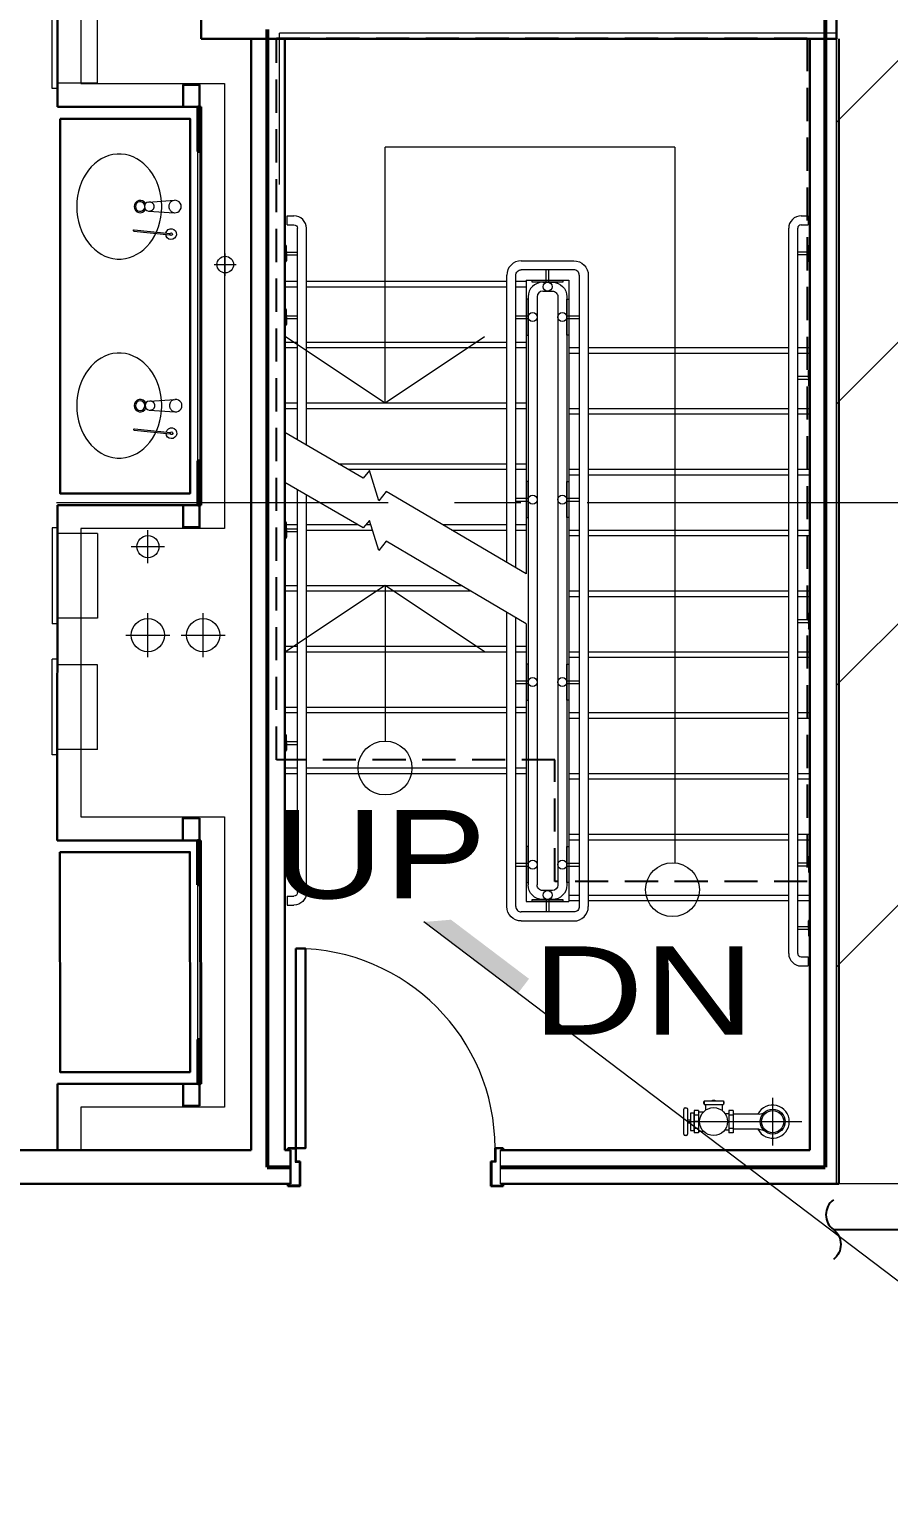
# Model space of a CAD drawing. Header units: inches. Extents: x -26500 to -19632, y -3347 to 2257.
# Drawn here: x -21681.5 to -21526, y 487.7 to 752.7 of the extents above; entities that cross this region are included whole.
import ezdxf
from ezdxf.enums import TextEntityAlignment as Align

# ---------------------------------------------------------------- set-up
doc = ezdxf.new("R2010")
doc.units = ezdxf.units.IN
doc.header["$LTSCALE"] = 48
doc.header["$MEASUREMENT"] = 0
for name, pattern in [('A105$0$CENTER', [2, 1.25, -0.25, 0.25, -0.25]), ('A105$0$DGN Style 4', [377.27725, 188.5208, -94.2604, 0.235651, -94.2604]), ('A105$0$DGN Style 5', [1319.645598, 565.562399, -754.083199]), ('NB - 9th floor_plan$0$HIDDEN2', [0.1875, 0.125, -0.0625])]:
    doc.linetypes.add(name, pattern=pattern)
for name, color, linetype in [('A105$0$A-ANNO-IDEN', 8, 'Continuous'), ('A105$0$A-ANNO-TEXT', 8, 'Continuous'), ('A105$0$A-COUNTER', 8, 'Continuous'), ('A105$0$A-DOOR', 8, 'Continuous'), ('A105$0$A-DOOR-FRAM', 8, 'Continuous'), ('A105$0$A-FLOR-HLAREAS7-11', 8, 'Continuous'), ('A105$0$A-FLOR-HRAL', 8, 'Continuous'), ('A105$0$A-FLOR-OPENING', 8, 'Continuous'), ('A105$0$A-FLOR-PFIX', 8, 'Continuous'), ('A105$0$A-FLOR-SLEEVE', 8, 'Continuous'), ('A105$0$A-FLOR-SPCL', 8, 'Continuous'), ('A105$0$A-FLOR-SPRK', 8, 'Continuous'), ('A105$0$A-FLOR-STRS', 8, 'Continuous'), ('A105$0$A-GRID-GRDP0-15', 8, 'Continuous'), ('A105$0$A-WALL-FULL-INTR', 8, 'Continuous'), ('A105$0$bc105-11 - A-WALL-FIRE', 8, 'Continuous'), ('A105$0$bc105-11 - Level 30', 8, 'Continuous'), ('A105$0$Level 20', 8, 'Continuous'), ('NB - 9th floor_plan$0$STSLABEDGE', 1, 'NB - 9th floor_plan$0$HIDDEN2'), ('P-Pipe-Ftng @ 96', 134, 'Continuous'), ('P-Strm-Pipe', 13, 'RAINL'), ('XREF', 7, 'Continuous')]:
    doc.layers.add(name, color=color, linetype=linetype)
doc.styles.add('A105$0$style-Arial', font='arial.ttf')
doc.styles.add('Simplex', font='simplex.shx')
doc.linetypes.add('RAINL', pattern='A,4,-0.25,["RL",Simplex,S=0.1,R=0,X=-0.1,Y=-0.05],-0.25,0.25', length=4.75)

# ---------------------------------------------------------------- blocks, each defined once
blk = doc.blocks.new('NB - 9th floor_plan')
at = {"layer": 'NB - 9th floor_plan$0$STSLABEDGE', "transparency": 33554687}
blk.add_lwpolyline([(-21586.39, 620.62), (-21636.75, 620.62), (-21636.75, 751.12), (-21540.75, 751.12), (-21540.75, 598.62), (-21586.39, 598.62)], close=True, dxfattribs=at)
blk = doc.blocks.new('*D783', base_point=(0, 0))
at = {"layer": 'A105$0$A-FLOR-SLEEVE', "linetype": 'Continuous', "lineweight": 0}
for p, q in [((-2, 0), (2, 0)), ((0, -2), (0, 2))]:
    blk.add_line(p, q, dxfattribs=at)
blk = doc.blocks.new('*U782')
at = {"layer": 'A105$0$A-FLOR-SLEEVE', "linetype": 'Continuous', "lineweight": 13}
blk.add_circle((0, 0), 1.5, dxfattribs=at)
at = {"layer": 'A105$0$A-FLOR-SLEEVE', "linetype": 'Continuous', "lineweight": 0}
blk.add_blockref('*D783', (0, 0), dxfattribs=at)
blk = doc.blocks.new('*D772', base_point=(0, 0))
at = {"layer": 'A105$0$A-FLOR-SLEEVE', "linetype": 'Continuous', "lineweight": 0}
for p, q in [((0, -4), (0, 4)), ((-4, 0), (4, 0))]:
    blk.add_line(p, q, dxfattribs=at)
blk = doc.blocks.new('*U771')
at = {"layer": 'A105$0$A-FLOR-SLEEVE', "linetype": 'Continuous', "lineweight": 13}
blk.add_circle((0, 0), 3, dxfattribs=at)
at = {"layer": 'A105$0$A-FLOR-SLEEVE', "linetype": 'Continuous', "lineweight": 0}
blk.add_blockref('*D772', (0, 0), dxfattribs=at)
blk = doc.blocks.new('*D797', base_point=(0, 0))
at = {"layer": 'A105$0$A-FLOR-SLEEVE', "linetype": 'Continuous', "lineweight": 0}
for p, q in [((0, -3), (0, 3)), ((-3, 0), (3, 0))]:
    blk.add_line(p, q, dxfattribs=at)
blk = doc.blocks.new('*U796')
at = {"layer": 'A105$0$A-FLOR-SLEEVE', "linetype": 'Continuous', "lineweight": 13}
blk.add_circle((0, 0), 2, dxfattribs=at)
at = {"layer": 'A105$0$A-FLOR-SLEEVE', "linetype": 'Continuous', "lineweight": 0}
blk.add_blockref('*D797', (0, 0), dxfattribs=at)
blk = doc.blocks.new('*U835')
at = {"layer": 'A105$0$A-FLOR-SPCL', "linetype": 'Continuous', "lineweight": 13}
for p, q in [((-5.44, 8.2), (1.81, 8.2)), ((1.81, 9.2), (2.75, 9.2)), ((1.81, -8.11), (1.81, 9.2)), ((2.75, -8.11), (2.75, 9.2)), ((1.81, -8.11), (2.75, -8.11))]:
    blk.add_line(p, q, dxfattribs=at)
blk = doc.blocks.new('*U834')
at = {"layer": 'A105$0$A-FLOR-SPCL', "linetype": 'Continuous', "lineweight": 13}
for q in [(-3.53, 8.71), (3.72, -6.6)]:
    blk.add_line((-3.53, -6.6), q, dxfattribs=at)
blk.add_blockref('*U835', (1.91, 0.51), dxfattribs=at)
blk = doc.blocks.new('*U837')
at = {"layer": 'A105$0$A-FLOR-SPCL', "linetype": 'Continuous', "lineweight": 13}
for p, q in [((-5.44, 8.2), (1.81, 8.2)), ((1.81, 9.2), (2.75, 9.2)), ((1.81, -8.11), (1.81, 9.2)), ((2.75, -8.11), (2.75, 9.2)), ((1.81, -8.11), (2.75, -8.11))]:
    blk.add_line(p, q, dxfattribs=at)
blk = doc.blocks.new('*U836')
at = {"layer": 'A105$0$A-FLOR-SPCL', "linetype": 'Continuous', "lineweight": 13}
for q in [(-3.53, 8.71), (3.72, -6.6)]:
    blk.add_line((-3.53, -6.6), q, dxfattribs=at)
blk.add_blockref('*U837', (1.91, 0.51), dxfattribs=at)
blk = doc.blocks.new('*U842')
at = {"layer": 'A105$0$A-FLOR-PFIX', "linetype": 'Continuous', "lineweight": 13}
for p, q in [((3.94, 0.42), (-2.56, -0.24)), ((3.96, 0.17), (-2.55, -0.49))]:
    blk.add_line(p, q, dxfattribs=at)
for centre, major_axis, start_param, end_param in [((-2.76, -0.38), (-0.187, 0.966), 4.749388, 10.782456), ((3.95, 0.3), (0.023, -0.121), 6.195472, 9.337065)]:
    blk.add_ellipse(centre, major_axis=major_axis, ratio=0.97753, start_param=start_param, end_param=end_param, dxfattribs=at)
at = {"layer": 'A105$0$A-FLOR-PFIX', "linetype": 'Continuous', "lineweight": 13, "extrusion": (0, 0, -1)}
blk.add_ellipse((-2.76, -0.38), major_axis=(0.047, -0.242), ratio=0.97753, dxfattribs=at)
blk = doc.blocks.new('*U843')
at = {"layer": 'A105$0$A-FLOR-PFIX', "linetype": 'Continuous', "lineweight": 13}
for p, q in [((3.94, 0.42), (-2.56, -0.24)), ((3.96, 0.17), (-2.55, -0.49))]:
    blk.add_line(p, q, dxfattribs=at)
for centre, major_axis, start_param, end_param in [((-2.76, -0.38), (-0.187, 0.966), 4.749388, 10.782456), ((3.95, 0.3), (0.023, -0.121), 6.195472, 9.337065)]:
    blk.add_ellipse(centre, major_axis=major_axis, ratio=0.97753, start_param=start_param, end_param=end_param, dxfattribs=at)
at = {"layer": 'A105$0$A-FLOR-PFIX', "linetype": 'Continuous', "lineweight": 13, "extrusion": (0, 0, -1)}
blk.add_ellipse((-2.76, -0.38), major_axis=(0.047, -0.242), ratio=0.97753, dxfattribs=at)
blk = doc.blocks.new('*U844')
at = {"layer": 'A105$0$bc105-11 - Level 30', "linetype": 'Continuous', "lineweight": 40}
for p, q in [((-0.16, 0.86), (-0.16, 8.89)), ((-0.16, 8.89), (0.16, 8.89)), ((0.16, 8.89), (0.16, 0.86)), ((0.16, 0.86), (-0.16, 0.86))]:
    blk.add_line(p, q, dxfattribs=at)
blk = doc.blocks.new('*U845')
at = {"layer": 'A105$0$bc105-11 - Level 30', "linetype": 'Continuous', "lineweight": 40}
for p, q in [((0.16, 4.02), (-0.16, 4.02)), ((-0.16, 4.02), (-0.16, -4.02)), ((0.16, -4.02), (0.16, 4.02)), ((-0.16, -4.02), (0.16, -4.02))]:
    blk.add_line(p, q, dxfattribs=at)
blk = doc.blocks.new('*U849')
at = {"layer": 'A105$0$A-FLOR-SPCL', "linetype": 'Continuous', "lineweight": 13}
for p, q in [((1.81, 8.11), (2.75, 8.11)), ((1.81, 8.11), (1.81, -9.2)), ((2.75, 8.11), (2.75, -9.2)), ((-5.44, -8.2), (1.81, -8.2)), ((1.81, -9.2), (2.75, -9.2))]:
    blk.add_line(p, q, dxfattribs=at)
blk = doc.blocks.new('*U848')
at = {"layer": 'A105$0$A-FLOR-SPCL', "linetype": 'Continuous', "lineweight": 13}
for q in [(3.72, 6.6), (-3.53, -8.71)]:
    blk.add_line((-3.53, 6.6), q, dxfattribs=at)
blk.add_blockref('*U849', (1.91, -0.51), dxfattribs=at)
blk = doc.blocks.new('*U850')
at = {"layer": 'A105$0$bc105-11 - Level 30', "linetype": 'Continuous', "lineweight": 40}
for p, q in [((0.16, 4.02), (-0.16, 4.02)), ((-0.16, 4.02), (-0.16, -4.02)), ((0.16, -4.02), (0.16, 4.02)), ((-0.16, -4.02), (0.16, -4.02))]:
    blk.add_line(p, q, dxfattribs=at)
blk = doc.blocks.new('*U851')
at = {"layer": 'A105$0$bc105-11 - Level 30', "linetype": 'Continuous', "lineweight": 40}
for p, q in [((-0.16, -4.02), (-0.16, 4.02)), ((-0.16, 4.02), (0.16, 4.02)), ((0.16, 4.02), (0.16, -4.02)), ((0.16, -4.02), (-0.16, -4.02))]:
    blk.add_line(p, q, dxfattribs=at)
blk = doc.blocks.new('*U814')
at = {"layer": 'A105$0$A-COUNTER', "linetype": 'Continuous', "lineweight": 30, "extrusion": (-7.22742e-37, -3.27481e-28, -1), "flags": 128}
blk.add_lwpolyline([(-1146, 666), (-1334, 666), (-1334, 124), (-1146, 124), (-1146, 666)], dxfattribs=at)
at = {"layer": 'A105$0$A-COUNTER', "linetype": 'Continuous', "lineweight": 30, "extrusion": (-2.06805e-36, -9.37051e-28, -1), "flags": 128}
blk.add_lwpolyline([(-1145.6, -394.9), (-1333.7, -394.9), (-1334, -713), (-1146, -713), (-1145.6, -394.9)], dxfattribs=at)
at = {"layer": 'A105$0$A-FLOR-PFIX', "linetype": 'Continuous', "lineweight": 13}
for p, q in [((1274, 545.5), (1311.6, 548)), ((1274, 532.5), (1311.6, 530)), ((1275, 257.5), (1312.6, 260)), ((1275, 244.5), (1312.6, 242))]:
    blk.add_line(p, q, dxfattribs=at)
at = {"layer": 'A105$0$A-FLOR-PFIX', "linetype": 'A105$0$DGN Style 5', "lineweight": 0}
for centre in [(1312.2, 539), (1313.2, 251)]:
    blk.add_arc(centre, 8.99, 105.9103, 266.2194, dxfattribs=at)
at = {"layer": 'A105$0$A-FLOR-PFIX', "linetype": 'Continuous', "lineweight": 13}
for centre in [(1312.2, 539), (1313.2, 251)]:
    blk.add_arc(centre, 8.99, 266.2194, 93.7806, dxfattribs=at)
for centre, major_axis, ratio, start_param, end_param in [((1231.5, 539), (0, -76), 0.809169, 1.671829, 7.752253), ((1275, 539), (7.11, 0), 0.92221, 1.713861, 4.569325), ((1231.5, 251), (0, -76), 0.809169, 1.671656, 7.753122), ((1276, 251), (7.11, 0), 0.92221, 1.713861, 4.569325)]:
    blk.add_ellipse(centre, major_axis=major_axis, ratio=ratio, start_param=start_param, end_param=end_param, dxfattribs=at)
at = {"layer": 'A105$0$A-FLOR-PFIX', "linetype": 'Continuous', "lineweight": 0}
for centre, major_axis, start_param, end_param in [((1261.8, 539), (0, 9), 5.208291, 10.500675), ((1261.8, 539), (0, 7), 5.027949, 10.681021), ((1261.8, 251), (0, 9), 5.098152, 10.610762), ((1261.8, 251), (0, 7), 4.747561, 10.996484)]:
    blk.add_ellipse(centre, major_axis=major_axis, ratio=0.97753, start_param=start_param, end_param=end_param, dxfattribs=at)
at = {"layer": 'A105$0$A-FLOR-PFIX', "linetype": 'A105$0$DGN Style 5', "lineweight": 0}
for centre in [(1275, 539), (1276, 251)]:
    blk.add_ellipse(centre, major_axis=(7.11, 0), ratio=0.92221, start_param=4.712389, end_param=7.853982, dxfattribs=at)
at = {"layer": 'A105$0$A-FLOR-PFIX', "linetype": 'A105$0$DGN Style 5', "lineweight": 13}
for centre in [(1231.5, 539), (1231.5, 251)]:
    blk.add_ellipse(centre, major_axis=(0, -76), ratio=0.809169, start_param=1.470832, end_param=1.671656, dxfattribs=at)
at = {"layer": 'A105$0$A-WALL-FULL-INTR', "linetype": 'Continuous', "lineweight": 30}
for p, q in [((1142, 683), (1142, 875)), ((1142, 683), (1350, 683)), ((1350, 683), (1350, 107)), ((1142, 107), (1141.7, -377.9)), ((1142, 107), (1350, 107)), ((1349.7, -377.9), (1141.7, -377.9)), ((1349.7, -377.9), (1350, -730)), ((1350, -730), (1142, -730)), ((1142, -730), (1142, -826)), ((1350, -826), (656, -826)), ((1350, -875), (360, -875))]:
    blk.add_line(p, q, dxfattribs=at)
for points in [[(1347.8, 683), (1347.8, 715), (1323.8, 715), (1323.8, 683)], [(1347.8, 107), (1347.8, 75), (1323.8, 75), (1323.8, 107)], [(1347.5, -345.9), (1347.5, -377.9), (1323.5, -377.9), (1323.5, -345.9)], [(1347.8, -762), (1347.8, -730), (1323.8, -730), (1323.8, -762)]]:
    blk.add_3dface(points, dxfattribs=at)
at = {"layer": 'A105$0$bc105-11 - Level 30', "linetype": 'Continuous', "lineweight": 13}
for points in [[(1345.3, 618.2), (1348, 618.2), (1348, 171.8), (1345.3, 171.8)], [(1345, -442.7), (1347.7, -442.7), (1348, -665.5), (1345.3, -665.5)]]:
    blk.add_3dface(points, dxfattribs=at)
at = {"layer": 'A105$0$A-FLOR-PFIX', "linetype": 'Continuous', "lineweight": 13, "extrusion": (0, 0, -1), "xscale": 8, "yscale": 8, "zscale": 8}
for name, p in [('*U843', (-1284.5, 502.1)), ('*U842', (-1285, 214.1))]:
    blk.add_blockref(name, p, dxfattribs=at)
at = {"layer": 'A105$0$A-FLOR-SPCL', "linetype": 'Continuous', "lineweight": 13, "extrusion": (0, 0, -1), "xscale": 8, "yscale": 8, "zscale": 8}
for name, p in [('*U836', (-1171.7, 770.5)), ('*U848', (-1171.7, 13.2)), ('*U834', (-1171.7, -193.5))]:
    blk.add_blockref(name, p, dxfattribs=at)
at = {"layer": 'A105$0$bc105-11 - Level 30', "linetype": 'Continuous', "lineweight": 40, "extrusion": (0, 0, -1), "xscale": 8, "yscale": 8, "zscale": 8}
for name, p in [('*U845', (-1346.6, 650.9)), ('*U844', (-1346.6, 100.1)), ('*U850', (-1346.2, -410.1)), ('*U851', (-1346.6, -697.9))]:
    blk.add_blockref(name, p, dxfattribs=at)
blk = doc.blocks.new('*U868')
at = {"layer": 'A105$0$A-FLOR-HRAL', "linetype": 'Continuous', "lineweight": 0}
for p, q in [((5.8, 2, 0), (-8.9, 2, 0)), ((6.8, 0, 0), (6.8, 10.5, 0)), ((6.8, 0, 0), (6.8, -10.5, 0)), ((8.8, 12, 0), (8.3, 12, 0)), ((8.8, -12, 0), (8.8, 12, 0)), ((5.8, -2, 0), (-8.9, -2, 0)), ((8.8, -12, 0), (8.3, -12, 0))]:
    blk.add_line(p, q, dxfattribs=at)
blk.add_arc((5.8, 3, 0), 1, 270, 0, dxfattribs=at)
at = {"layer": 'A105$0$A-FLOR-HRAL', "linetype": 'Continuous', "lineweight": 0, "extrusion": (0, 0, -1)}
for centre, radius, start, end in [((-8.3, 10.5, 0), 1.5, 0, 90), ((-5.8, -3, 0), 1, 90, 180), ((-8.3, -10.5, 0), 1.5, 270, 0)]:
    blk.add_arc(centre, radius, start, end, dxfattribs=at)
blk = doc.blocks.new('A105$0$36D478_6')
at = {"layer": 'A105$0$A-DOOR', "linetype": 'Continuous', "lineweight": 0}
blk.add_ellipse((0.85, 5.71), major_axis=(25.47, -25.49), ratio=0.998265, start_param=0.784964, end_param=2.35576, dxfattribs=at)
at = {"layer": 'A105$0$A-DOOR', "linetype": 'Continuous', "lineweight": 30}
blk.add_3dface([(0.85, 41.71), (2.6, 41.71), (2.6, 5.65), (0.85, 5.65)], dxfattribs=at)
at = {"layer": 'A105$0$A-DOOR-FRAM', "linetype": 'Continuous', "lineweight": 30}
for p, q in [((-0.65, 5.65), (0.85, 5.65)), ((-0.65, 5.65), (-0.65, 5.28)), ((0.85, 5.65), (0.85, 3.23)), ((38.35, 5.65), (36.85, 5.65)), ((36.85, 5.65), (36.85, 3.23)), ((38.35, 5.65), (38.35, 5.28)), ((0.85, 3.23), (1.6, 3.23)), ((1.6, 3.23), (1.6, -1.22)), ((36.85, 3.23), (36.1, 3.23)), ((36.1, 3.23), (36.1, -1.22)), ((-0.65, -1.22), (-0.65, -0.85)), ((1.6, -1.22), (-0.65, -1.22)), ((36.1, -1.22), (38.35, -1.22)), ((38.35, -1.22), (38.35, -0.85))]:
    blk.add_line(p, q, dxfattribs=at)
at = {"layer": 'A105$0$A-DOOR-FRAM', "linetype": 'Continuous', "lineweight": 13}
for p, q in [((-0.5, 5.5), (0.7, 5.5)), ((-0.5, 5.5), (-0.5, 5.28)), ((0.7, 5.5), (0.7, 3.08)), ((38.2, 5.5), (37, 5.5)), ((37, 5.5), (37, 3.08)), ((38.2, 5.5), (38.2, 5.28)), ((-0.65, 5.28), (-0.5, 5.28)), ((0.7, 3.08), (1.45, 3.08)), ((1.45, 3.08), (1.45, -1.07)), ((37, 3.08), (36.25, 3.08)), ((36.25, 3.08), (36.25, -1.07)), ((38.35, 5.28), (38.2, 5.28)), ((-0.5, -0.85), (-0.65, -0.85)), ((-0.5, -1.07), (-0.5, -0.85)), ((1.45, -1.07), (-0.5, -1.07)), ((36.25, -1.07), (38.2, -1.07)), ((38.2, -1.07), (38.2, -0.85)), ((38.2, -0.85), (38.35, -0.85))]:
    blk.add_line(p, q, dxfattribs=at)
blk = doc.blocks.new('*U870')
at = {"layer": 'A105$0$A-FLOR-SLEEVE', "linetype": 'Continuous', "lineweight": 13, "extrusion": (0, 0, -1)}
blk.add_arc((43.2, 0, 0), 24, 207.2796, 152.7204, dxfattribs=at)
at = {"layer": 'A105$0$A-FLOR-SPRK', "linetype": 'A105$0$DGN Style 4', "lineweight": 0}
for p, q in [((-43.2, 0, 0), (-43.2, 34.6, 0)), ((-43.2, 0, 0), (-85.5, 0, 0)), ((-43.2, -34.6, 0), (-43.2, 0, 0)), ((79.9, 0, 0), (-43.2, 0, 0))]:
    blk.add_line(p, q, dxfattribs=at)
at = {"layer": 'A105$0$A-FLOR-SPRK', "linetype": 'Continuous', "lineweight": 13}
for p, q in [((56.1, 30.1, 0), (28.1, 30.1, 0)), ((28.1, 30.1, 0), (28.1, 24.7, 0)), ((56.1, 24.7, 0), (28.1, 24.7, 0)), ((30.1, 24.7, 0), (30.1, 15.8, 0)), ((54.1, 24.7, 0), (54.1, 16.7, 0)), ((56.1, 30.1, 0), (56.1, 24.7, 0)), ((-23.4, 11, 0), (14.1, 11, 0)), ((14.1, 16, 0), (14.1, -16, 0)), ((14.1, 16, 0), (20.1, 16, 0)), ((14.2, 9.2, 0), (20.2, 9.2, 0)), ((20.1, 16, 0), (20.1, -16.2, 0)), ((26.2, 12, 0), (20.1, 12, 0)), ((64.4, 14, 0), (56.9, 14, 0)), ((64.4, 16, 0), (64.4, -16, 0)), ((64.4, 16, 0), (70.4, 16, 0)), ((64.4, 9.2, 0), (70.4, 9.2, 0)), ((64.6, 9.2, 0), (70.6, 9.2, 0)), ((64.6, 0, 0), (70.4, 0, 0)), ((70.4, 16, 0), (70.4, -16.2, 0)), ((-23.4, -11, 0), (14.1, -11, 0)), ((14.1, -16, 0), (20.1, -16, 0)), ((14.2, -10.1, 0), (20.1, -10.1, 0)), ((26.3, -12, 0), (20.1, -12, 0)), ((64.4, -14, 0), (56.9, -14, 0)), ((64.4, -16, 0), (70.4, -16, 0)), ((64.6, -10.1, 0), (70.4, -10.1, 0))]:
    blk.add_line(p, q, dxfattribs=at)
at = {"layer": 'A105$0$A-FLOR-SPRK', "linetype": 'Continuous', "lineweight": 13, "extrusion": (0, 0, -1), "elevation": 0, "flags": 128}
for points in [[(-80.2, 18), (-80.2, -18.1)], [(-83.5, 20), (-82.2, 20)], [(-85.5, -18.1), (-85.5, 18)], [(-82.2, -20.1), (-83.5, -20.1)]]:
    blk.add_lwpolyline(points, dxfattribs=at)
at = {"layer": 'A105$0$A-FLOR-SPRK', "linetype": 'Continuous', "lineweight": 13, "extrusion": (0, 0, -1)}
for radius in [18, 16]:
    blk.add_circle((43.2, 0, 0), radius, dxfattribs=at)
for centre, radius, start, end in [((23, 25.9, 0), 14.9, 271.6029, 303.7362), ((-83.5, 18, 0), 2, 90, 180), ((-82.2, -18.1, 0), 2, 270, 360), ((-83.5, -18.1, 0), 2, 180, 270)]:
    blk.add_arc(centre, radius, start, end, dxfattribs=at)
at = {"layer": 'A105$0$A-FLOR-SPRK', "linetype": 'Continuous', "lineweight": 13}
for centre, radius, start, end in [((82.2, 18, 0), 2, 90, 180), ((-23, -25.9, 0), 14.9, 91.6029, 123.7362)]:
    blk.add_arc(centre, radius, start, end, dxfattribs=at)
at = {"layer": 'A105$0$A-FLOR-SPRK', "linetype": 'Continuous', "lineweight": 13, "extrusion": (0, 0, -1)}
blk.add_ellipse((42.4, 0.1, 0), major_axis=(0, 20.2), ratio=0.999989, dxfattribs=at)
at = {"layer": 'A105$0$A-FLOR-SPRK', "linetype": 'Continuous', "lineweight": 13}
for points in [[(28.1, 28.6, 0), (28.1, 26.3, 0), (27.1, 26.3, 0), (27.1, 28.6, 0)], [(43.7, 30.1, 0), (43.7, 31.3, 0), (40.3, 31.3, 0), (40.3, 30.1, 0)], [(57, 28.6, 0), (57, 26.3, 0), (56.1, 26.3, 0), (56.1, 28.6, 0)], [(70.4, 12.5, 0), (75.9, 12.5, 0), (75.9, -12.6, 0), (70.4, -12.6, 0)], [(75.9, 2, 0), (80.1, 2, 0), (80.1, -1.6, 0), (75.9, -1.6, 0)]]:
    blk.add_3dface(points, dxfattribs=at)
blk = doc.blocks.new('A105')
at = {"layer": 'A105$0$A-FLOR-HLAREAS7-11', "lineweight": 0, "transparency": 33554687}
h = blk.add_hatch(dxfattribs=at)
h.set_pattern_fill('HATCH', color=256, style=0, pattern_type=2)
h.set_pattern_definition([(45, (-23760.126, 1158.67), (-25.45584, 25.45584), [])])
h.paths.add_polyline_path([(-21535.4816, 943.1575), (-21289.0236, 943.1575), (-21289.0236, 543.9097), (-21535.4816, 543.9097)])
at = {"layer": 'A105$0$A-ANNO-IDEN', "lineweight": 0, "transparency": 33554687, "elevation": 0.2066, "flags": 128}
blk.add_lwpolyline([(-21438.6568, 487.7276), (-21473.3131, 487.7276), (-21610.1186, 591.2861)], dxfattribs=at)
at = {"layer": 'A105$0$A-ANNO-IDEN', "lineweight": 0, "transparency": 33554687, "extrusion": (0, 0, -1)}
blk.add_solid([(21610.1186, 591.2861, -0.2066), (21593.0759, 578.3851, -0.2066), (21605.1967, 591.6992, -0.2066), (21591.0841, 581.0163, -0.2066)], dxfattribs=at)
at = {"layer": 'A105$0$A-ANNO-TEXT', "lineweight": 13, "transparency": 33554687}
for p, q in [((-21564.7159, 731.4127), (-21617.1271, 731.4127)), ((-21617.1271, 685.1242), (-21617.1271, 731.4127)), ((-21564.7159, 731.4127), (-21564.7159, 601.9786)), ((-21564.7159, 731.4127), (-21564.7159, 601.9786)), ((-21617.1271, 652.1236), (-21617.1271, 623.9966))]:
    blk.add_line(p, q, dxfattribs=at)
at = {"layer": 'A105$0$A-ANNO-TEXT', "lineweight": 13, "transparency": 33554687, "flags": 128}
for points in [[(-21599.1271, 697.1242), (-21617.1271, 685.1242), (-21635.1271, 697.1242)], [(-21599.1271, 640.1236), (-21617.1271, 652.1236), (-21635.1271, 640.1236)]]:
    blk.add_lwpolyline(points, dxfattribs=at)
at = {"layer": 'A105$0$A-ANNO-TEXT', "lineweight": 13, "transparency": 33554687}
for centre in [(-21617.1277, 619.1236), (-21565.1275, 597.123)]:
    blk.add_circle(centre, 4.873, dxfattribs=at)
at = {"layer": 'A105$0$A-FLOR-HLAREAS7-11', "lineweight": 0, "transparency": 33554687}
blk.add_3dface([(-21535.4816, 943.1575), (-21289.0236, 943.1575), (-21289.0236, 543.9097), (-21535.4816, 543.9097)], dxfattribs=at)
at = {"layer": 'A105$0$A-FLOR-HRAL', "lineweight": 13, "transparency": 33554687}
for p, q in [((-21634.857, 718.9729), (-21633.6071, 718.9729)), ((-21634.857, 717.3479), (-21634.857, 718.9729)), ((-21541.8565, 718.9728), (-21540.6065, 718.9728)), ((-21540.6066, 718.9728), (-21540.6066, 717.3478)), ((-21634.857, 717.3479), (-21633.6071, 717.3479)), ((-21632.9816, 678.474), (-21632.9821, 716.7229)), ((-21631.3566, 677.5273), (-21631.3571, 716.7229)), ((-21544.1065, 585.6113), (-21544.1065, 716.7228)), ((-21542.4815, 585.6113), (-21542.4815, 716.7228)), ((-21541.8565, 717.3478), (-21540.6066, 717.3478)), ((-21592.4821, 710.8472), (-21582.982, 710.8472)), ((-21595.1068, 656.2925), (-21595.1071, 708.2222)), ((-21593.4818, 655.3337), (-21593.4821, 708.2219)), ((-21582.982, 709.2222), (-21592.4821, 709.2222)), ((-21581.982, 708.2222), (-21581.9817, 594.0976)), ((-21580.357, 708.2221), (-21580.3567, 594.0964)), ((-21588.6071, 706.9722), (-21585.8571, 706.9722)), ((-21588.6071, 705.3472), (-21586.8571, 705.3472)), ((-21591.2321, 704.3472), (-21591.2317, 643.3409)), ((-21589.6071, 704.3472), (-21589.6067, 642.3821)), ((-21585.8571, 704.3466), (-21585.8567, 597.9722)), ((-21584.2321, 704.3462), (-21584.2317, 597.9722)), ((-21632.9809, 596.597), (-21632.9815, 669.4739)), ((-21631.356, 596.481), (-21631.3565, 668.5272)), ((-21595.1063, 594.0972), (-21595.1067, 647.2925)), ((-21593.4814, 594.0974), (-21593.4817, 646.3336)), ((-21591.2317, 643.3409), (-21591.2313, 597.9778)), ((-21589.6067, 642.3821), (-21589.6064, 597.9757)), ((-21586.8567, 596.9722), (-21588.6067, 596.9722)), ((-21634.8569, 595.972), (-21633.6067, 595.972)), ((-21634.8569, 595.972, 0), (-21634.8569, 594.347, 0)), ((-21634.8569, 594.347), (-21633.6067, 594.347)), ((-21586.8567, 595.3472), (-21588.6067, 595.3472)), ((-21582.9817, 593.0972), (-21592.4817, 593.0972)), ((-21592.4817, 591.4722), (-21582.9817, 591.4722)), ((-21541.8565, 584.9837), (-21540.6068, 584.9837)), ((-21541.8565, 583.3357), (-21540.6068, 583.3357)), ((-21540.6068, 584.9837), (-21540.6068, 583.3357))]:
    blk.add_line(p, q, dxfattribs=at)
at = {"layer": 'A105$0$A-FLOR-HRAL', "lineweight": 0, "transparency": 33554687}
for p, q in [((-21587.9821, 706.9722), (-21587.9821, 709.2222)), ((-21587.4821, 706.9722), (-21587.4821, 709.2222)), ((-21593.4814, 700.9097), (-21591.2314, 700.9097)), ((-21593.4814, 700.4097), (-21591.2314, 700.4097)), ((-21584.2317, 700.9097), (-21581.9817, 700.9097)), ((-21584.2317, 700.4097), (-21581.9817, 700.4097)), ((-21593.4814, 667.9097), (-21591.2314, 667.9097)), ((-21584.2317, 667.9097), (-21581.9817, 667.9097)), ((-21593.4814, 667.4097), (-21591.2314, 667.4097)), ((-21584.2317, 667.4097), (-21581.9817, 667.4097)), ((-21593.4814, 634.9097), (-21591.2314, 634.9097)), ((-21593.4814, 634.4097), (-21591.2314, 634.4097)), ((-21584.2317, 634.9097), (-21581.9817, 634.9097)), ((-21584.2317, 634.4097), (-21581.9817, 634.4097)), ((-21593.4814, 601.9097), (-21591.2314, 601.9097)), ((-21584.2317, 601.9097), (-21581.9817, 601.9097)), ((-21593.4814, 601.4097), (-21591.2314, 601.4097)), ((-21584.2317, 601.4097), (-21581.9817, 601.4097)), ((-21587.9817, 595.3472), (-21587.9817, 593.0972)), ((-21587.4817, 595.3472), (-21587.4817, 593.0972))]:
    blk.add_line(p, q, dxfattribs=at)
at = {"layer": 'A105$0$A-FLOR-HRAL', "lineweight": 13, "transparency": 33554687}
for centre, radius, start, end in [((-21633.6071, 716.7229), 2.25, 359.999997, 89.999996), ((-21541.8565, 716.7228), 2.25, 89.999997, 179.999999), ((-21541.8565, 716.7228), 0.625, 89.999997, 179.999999), ((-21592.4821, 708.2222), 2.625, 90, 180), ((-21582.982, 708.2222), 1, 360, 90.000033), ((-21588.6071, 704.3472), 2.625, 90.000001, 180), ((-21588.6071, 704.3472), 1, 90.000001, 180), ((-21592.4817, 594.0972), 1, 179.984657, 270.000033), ((-21582.9817, 594.0972), 2.625, 270, 359.982985), ((-21541.8565, 585.6087), 0.625, 179.761896, 269.999997), ((-21541.8565, 585.5857), 2.25, 180.12651, 269.999997)]:
    blk.add_arc(centre, radius, start, end, dxfattribs=at)
at = {"layer": 'A105$0$A-FLOR-HRAL', "lineweight": 13, "transparency": 33554687, "extrusion": (0, 0, -1)}
for centre, radius, start, end in [((21633.6071, 716.7229), 0.625, 90.000003, 180.000003), ((21582.982, 708.2222), 2.625, 90, 180.000889), ((21592.4821, 708.2222), 1, 359.983187, 90.000033), ((21586.8571, 704.3472), 2.625, 90.000001, 180), ((21586.8571, 704.3472), 1, 89.999999, 180.034794), ((21633.6067, 596.597), 0.625, 180.000003, 270.000004), ((21633.6067, 596.597), 2.25, 180.000003, 270.000003), ((21588.6067, 597.9722), 2.625, 269.999967, 0.123302), ((21588.6067, 597.9722), 1, 269.999967, 0.199773), ((21586.8567, 597.9722), 2.625, 180, 269.999967), ((21586.8567, 597.9722), 1, 180, 269.999967), ((21592.4817, 594.0972), 2.625, 270, 360), ((21582.9817, 594.0972), 1, 179.976506, 270.000033)]:
    blk.add_arc(centre, radius, start, end, dxfattribs=at)
at = {"layer": 'A105$0$A-FLOR-OPENING', "lineweight": 0, "transparency": 33554687}
for p in [(-21535.4818, 751.9933), (-21636.2318, 724.6613)]:
    blk.add_line(p, (-21636.2318, 751.9933), dxfattribs=at)
at = {"layer": 'A105$0$A-FLOR-STRS', "lineweight": 13, "transparency": 33554687}
for p, q in [((-21635.2321, 706.1603), (-21632.9821, 706.1603)), ((-21631.3571, 706.1603), (-21595.1071, 706.1603)), ((-21593.4821, 706.1603), (-21591.6067, 706.1603)), ((-21635.2317, 695.1605), (-21632.9817, 695.1605)), ((-21631.3567, 695.1605), (-21595.1067, 695.1605)), ((-21593.4817, 695.1605), (-21591.6067, 695.1605)), ((-21583.8567, 695.1603), (-21581.9817, 695.1603)), ((-21580.3567, 695.1603), (-21544.1065, 695.1603)), ((-21635.2318, 684.1601), (-21632.9817, 684.1601)), ((-21635.2318, 684.16), (-21632.9817, 684.16)), ((-21631.3567, 684.1603), (-21595.1067, 684.1603)), ((-21593.4817, 684.1603), (-21591.6067, 684.1603)), ((-21583.8567, 684.1601), (-21581.9817, 684.1601)), ((-21580.3567, 684.1601), (-21544.1065, 684.1602)), ((-21623.8594, 673.1597), (-21595.1067, 673.1597)), ((-21593.4817, 673.1603), (-21591.6067, 673.1603)), ((-21583.8567, 673.16), (-21581.9817, 673.16)), ((-21580.3567, 673.16), (-21544.1065, 673.16)), ((-21542.4815, 673.16), (-21540.2316, 673.16)), ((-21631.3565, 662.1597), (-21619.4, 662.1597)), ((-21605.0503, 662.1597), (-21595.1067, 662.1597)), ((-21593.4817, 662.1603), (-21591.6067, 662.1603)), ((-21583.8567, 662.1598), (-21581.9817, 662.1598)), ((-21580.3567, 662.16), (-21544.1065, 662.16)), ((-21542.4815, 662.1599), (-21540.2317, 662.1599)), ((-21635.2318, 651.1598), (-21632.9817, 651.1598)), ((-21631.3567, 651.1597), (-21601.6608, 651.1597)), ((-21583.8567, 651.1597), (-21581.9817, 651.1597)), ((-21580.3567, 651.16), (-21544.1065, 651.16)), ((-21542.4815, 651.1597), (-21540.3561, 651.1597)), ((-21635.2318, 640.1597), (-21632.9817, 640.1597)), ((-21631.3567, 640.1597), (-21595.1067, 640.1597)), ((-21593.4817, 640.1597), (-21591.6067, 640.1597)), ((-21583.8567, 640.1597), (-21581.9817, 640.1597)), ((-21580.3567, 640.16), (-21544.1065, 640.16)), ((-21542.4815, 640.1597), (-21540.2317, 640.1597)), ((-21635.2318, 629.1595), (-21632.9817, 629.1595)), ((-21631.3567, 629.1595), (-21595.1067, 629.1595)), ((-21593.4817, 629.1595), (-21591.6067, 629.1595)), ((-21583.8567, 629.1597), (-21581.9817, 629.1597)), ((-21580.3567, 629.1597), (-21544.1065, 629.1597)), ((-21542.4815, 629.1597), (-21540.2317, 629.1597)), ((-21635.2318, 618.1594), (-21632.9817, 618.1594)), ((-21631.3567, 618.1594), (-21595.1067, 618.1594)), ((-21593.4817, 618.1594), (-21591.6067, 618.1594)), ((-21583.8567, 618.1597), (-21581.9817, 618.1597)), ((-21580.3567, 618.1597), (-21544.1065, 618.1597)), ((-21542.4815, 618.1597), (-21540.2317, 618.1597)), ((-21583.8567, 607.1595), (-21581.9817, 607.1595)), ((-21580.3567, 607.1595), (-21544.1065, 607.1596)), ((-21542.4815, 607.1595), (-21540.2317, 607.1595)), ((-21583.8567, 596.1597), (-21581.9817, 596.1597)), ((-21580.3567, 596.1597), (-21544.1065, 596.1597)), ((-21542.4815, 596.1597), (-21540.2317, 596.1597)), ((-21542.4815, 596.1597), (-21540.2317, 596.1597))]:
    blk.add_line(p, q, dxfattribs=at)
at = {"layer": 'A105$0$A-FLOR-STRS', "lineweight": 0, "transparency": 33554687}
for p, q in [((-21635.232, 707.1603), (-21632.9821, 707.1603)), ((-21631.3571, 707.1603), (-21595.1071, 707.1603)), ((-21593.4821, 707.1603), (-21591.6067, 707.1603)), ((-21591.6067, 707.3472), (-21583.8567, 707.3472)), ((-21591.6067, 707.3472), (-21591.6067, 654.2273)), ((-21583.8567, 707.3472), (-21583.8567, 594.9722)), ((-21635.2316, 696.1605), (-21632.9817, 696.1605)), ((-21631.3567, 696.1605), (-21595.1067, 696.1605)), ((-21593.4817, 696.1605), (-21591.6067, 696.1605)), ((-21583.8567, 694.1603), (-21581.982, 694.1603)), ((-21580.3567, 694.1603), (-21544.1065, 694.1603)), ((-21635.2316, 685.16), (-21632.9817, 685.16)), ((-21631.3567, 685.1603), (-21595.1067, 685.1603)), ((-21593.4817, 685.1603), (-21591.6067, 685.1603)), ((-21583.8567, 683.1601), (-21581.9817, 683.1601)), ((-21580.3567, 683.1601), (-21544.1065, 683.1602)), ((-21625.576, 674.1597), (-21595.1067, 674.1597)), ((-21593.4817, 674.1603), (-21591.6067, 674.1603)), ((-21583.8567, 672.16), (-21581.9817, 672.16)), ((-21580.3567, 672.16), (-21544.1065, 672.16)), ((-21542.4815, 672.16), (-21540.2315, 672.16)), ((-21634.9496, 663.16), (-21632.9815, 663.16)), ((-21631.3565, 663.1597), (-21622.1429, 663.1597)), ((-21620.572, 663.1597), (-21619.717, 663.1597)), ((-21606.7451, 663.1597), (-21595.1067, 663.1597)), ((-21593.4817, 663.1603), (-21591.6067, 663.1603)), ((-21583.8567, 661.1598), (-21581.9817, 661.1598)), ((-21580.3567, 661.16), (-21544.1065, 661.16)), ((-21542.4815, 661.1599), (-21540.2315, 661.1599)), ((-21635.2316, 652.1598), (-21632.9817, 652.1598)), ((-21631.3567, 652.1597), (-21603.3555, 652.1597)), ((-21583.8567, 650.1597), (-21581.9817, 650.1597)), ((-21580.3567, 650.16), (-21544.1065, 650.16)), ((-21542.4815, 650.1597), (-21540.2315, 650.1597)), ((-21591.6067, 645.2273), (-21591.6067, 594.9722)), ((-21635.2316, 641.1597), (-21632.9817, 641.1597)), ((-21631.3567, 641.1597), (-21595.1067, 641.1597)), ((-21593.4817, 641.1597), (-21591.6067, 641.1597)), ((-21583.8567, 639.1597), (-21581.9817, 639.1597)), ((-21580.3567, 639.16), (-21544.1065, 639.16)), ((-21542.4815, 639.1597), (-21540.2315, 639.1597)), ((-21635.2316, 630.1595), (-21632.9817, 630.1595)), ((-21631.3567, 630.1595), (-21595.1067, 630.1595)), ((-21593.4817, 630.1595), (-21591.6067, 630.1595)), ((-21583.8567, 628.1597), (-21581.9817, 628.1597)), ((-21580.3567, 628.1597), (-21544.1065, 628.1597)), ((-21542.4815, 628.1597), (-21540.2315, 628.1597)), ((-21635.2316, 619.1594), (-21632.9817, 619.1594)), ((-21631.3567, 619.1594), (-21595.1067, 619.1594)), ((-21593.4817, 619.1594), (-21591.6067, 619.1594)), ((-21583.8567, 617.1597), (-21581.9817, 617.1597)), ((-21580.3567, 617.1597), (-21544.1065, 617.1597)), ((-21542.4815, 617.1597), (-21540.2315, 617.1597)), ((-21583.8567, 606.1595), (-21581.9817, 606.1595)), ((-21580.3567, 606.1595), (-21544.1065, 606.1596)), ((-21542.4815, 606.1596), (-21540.2315, 606.1596)), ((-21591.6067, 594.9722), (-21583.8567, 594.9722)), ((-21583.8567, 595.1597), (-21581.9817, 595.1597)), ((-21580.3567, 595.1597), (-21544.1065, 595.1597)), ((-21542.4815, 595.1597), (-21540.2315, 595.1597))]:
    blk.add_line(p, q, dxfattribs=at)
at = {"layer": 'A105$0$A-FLOR-STRS', "lineweight": 0, "transparency": 33554687, "elevation": 0, "flags": 128}
for points in [[(-21591.6067, 654.2273), (-21616.8911, 669.1463), (-21618.2271, 667.4589), (-21619.9556, 672.9126), (-21621.0793, 671.54), (-21635.2322, 679.7851)], [(-21591.6067, 645.2273), (-21616.8911, 660.1463), (-21618.2271, 658.4589), (-21619.9556, 663.9126), (-21621.0793, 662.54), (-21635.2322, 670.7851)]]:
    blk.add_lwpolyline(points, dxfattribs=at)
at = {"layer": 'A105$0$A-FLOR-STRS', "lineweight": 0, "transparency": 33554687}
for centre in [(-21590.4065, 700.6597), (-21590.4065, 667.6597), (-21590.4065, 634.6597), (-21590.4065, 601.6597)]:
    blk.add_circle(centre, 0.8125, dxfattribs=at)
at = {"layer": 'A105$0$A-GRID-GRDP0-15', "linetype": 'A105$0$CENTER', "lineweight": 0, "transparency": 33554687}
blk.add_line((-23884.5631, 667.1574), (-20368.7317, 667.1574), dxfattribs=at)
at = {"layer": 'A105$0$A-WALL-FULL-INTR', "lineweight": 30, "transparency": 33554687}
for p, q in [((-21535.4818, 750.9933), (-21535.4818, 943.1574)), ((-21650.3559, 762.6596), (-21650.356, 750.9933)), ((-21535.4818, 750.9933), (-21650.356, 750.9933)), ((-21641.356, 750.9933), (-21641.3564, 550.0347)), ((-21635.231, 750.9933), (-21635.2314, 550.0347)), ((-21540.2703, 750.9933), (-21540.2708, 550.0347)), ((-21535.0203, 750.9933), (-21535.0208, 543.9097)), ((-21650.3885, 550.0347), (-21641.3564, 550.0347)), ((-21635.2314, 550.0347), (-21634.2314, 550.0347)), ((-21634.2314, 550.0347), (-21634.2314, 543.9097)), ((-21596.2295, 550.0347), (-21540.2708, 550.0347)), ((-21650.3885, 543.9097), (-21634.2314, 543.9097)), ((-21596.2295, 543.9097), (-21535.0208, 543.9097))]:
    blk.add_line(p, q, dxfattribs=at)
at = {"layer": 'A105$0$A-WALL-FULL-INTR', "lineweight": 13, "transparency": 33554687}
blk.add_line((-21596.2295, 543.9097), (-21596.2295, 550.0347), dxfattribs=at)
at = {"layer": 'A105$0$A-WALL-FULL-INTR', "lineweight": 0, "transparency": 33554687, "flags": 128}
for points in [[(-21672.1387, 762.6597), (-21672.1387, 742.9097), (-21646.1391, 742.9097)], [(-21646.1391, 742.9097), (-21646.1388, 662.4097), (-21672.1417, 662.4097), (-21672.1776, 610.2919), (-21646.1843, 610.2919), (-21646.1344, 557.7847), (-21672.1388, 557.7847), (-21672.1388, 550.0347)]]:
    blk.add_lwpolyline(points, dxfattribs=at)
at = {"layer": 'A105$0$bc105-11 - A-WALL-FIRE', "lineweight": 53, "transparency": 33554687}
for p, q in [((-21537.4979, 755.552), (-21537.4979, 546.9722)), ((-21638.4542, 752.6695), (-21638.4542, 546.9774)), ((-21638.4542, 546.9774), (-21634.2314, 546.9774)), ((-21596.2295, 546.9722), (-21537.4979, 546.9722))]:
    blk.add_line(p, q, dxfattribs=at)
at = {"layer": 'A105$0$Level 20', "lineweight": 13, "transparency": 33554687}
for p, q in [((-21542.4815, 695.1603), (-21540.2316, 695.1603)), ((-21542.4815, 684.1602), (-21540.2316, 684.1602))]:
    blk.add_line(p, q, dxfattribs=at)
at = {"layer": 'A105$0$Level 20', "lineweight": 0, "transparency": 33554687}
for p, q in [((-21542.4815, 694.1603), (-21540.2315, 694.1603)), ((-21542.4815, 683.1602), (-21540.2315, 683.1602))]:
    blk.add_line(p, q, dxfattribs=at)
for centre in [(-21587.7321, 706.1597), (-21585.0512, 700.6597), (-21585.0512, 667.6597), (-21585.0512, 634.6597), (-21585.0512, 601.6597), (-21587.7317, 596.1597)]:
    blk.add_circle(centre, 0.8125, dxfattribs=at)
for points in [[(-21590.4821, 707.3472), (-21584.9821, 707.3472), (-21584.9821, 706.9722), (-21590.4821, 706.9722)], [(-21591.6064, 703.9097), (-21591.6064, 697.4097), (-21591.2314, 697.4097), (-21591.2314, 703.9097)], [(-21583.8567, 703.9097), (-21583.8567, 697.4097), (-21584.2317, 697.4097), (-21584.2317, 703.9097)], [(-21591.6064, 670.9097), (-21591.6064, 664.4097), (-21591.2314, 664.4097), (-21591.2314, 670.9097)], [(-21583.8567, 670.9097), (-21583.8567, 664.4097), (-21584.2317, 664.4097), (-21584.2317, 670.9097)], [(-21591.6064, 637.9097), (-21591.6064, 631.4097), (-21591.2314, 631.4097), (-21591.2314, 637.9097)], [(-21583.8567, 637.9097), (-21583.8567, 631.4097), (-21584.2317, 631.4097), (-21584.2317, 637.9097)], [(-21591.6064, 604.9097), (-21591.6064, 598.4097), (-21591.2314, 598.4097), (-21591.2314, 604.9097)], [(-21583.8567, 604.9097), (-21583.8567, 598.4097), (-21584.2317, 598.4097), (-21584.2317, 604.9097)], [(-21584.9817, 594.9722), (-21590.4817, 594.9722), (-21590.4817, 595.3472), (-21584.9817, 595.3472)]]:
    blk.add_3dface(points, dxfattribs=at)
at = {"layer": 'A105$0$A-DOOR', "lineweight": 0, "transparency": 33554687}
blk.add_blockref('A105$0$36D478_6', (-21634.0833, 544.7652), dxfattribs=at)
at = {"layer": 'A105$0$A-FLOR-HRAL', "lineweight": 0, "transparency": 33554687, "extrusion": (0, 0, -1), "xscale": 0.125, "yscale": 0.125, "zscale": 0.125}
for p in [(21634.0938, 712.1604, 0.0002), (21634.0938, 700.6596, 0.0002), (21634.0938, 662.1595, 0.0002), (21634.0938, 623.6594, 0.0002)]:
    blk.add_blockref('*U868', p, dxfattribs=at)
at = {"layer": 'A105$0$A-FLOR-HRAL', "lineweight": 0, "transparency": 33554687, "xscale": 0.125, "yscale": 0.125, "zscale": 0.125}
for p in [(-21541.3698, 712.1604, -0.0002), (-21541.3698, 689.6603, -0.0002), (-21541.3698, 645.66, -0.0002)]:
    blk.add_blockref('*U868', p, dxfattribs=at)
at = {"layer": 'A105$0$A-FLOR-HRAL', "lineweight": 0, "transparency": 33554687, "xscale": 0.125, "yscale": 0.125, "zscale": 0.125, "rotation": 180}
blk.add_blockref('*U868', (-21634.0938, 601.1595, -0.0002), dxfattribs=at)
at = {"layer": 'A105$0$A-FLOR-HRAL', "lineweight": 0, "transparency": 33554687, "extrusion": (0, 0, -1), "xscale": 0.125, "yscale": 0.125, "zscale": 0.125, "rotation": 180}
for p in [(21541.3698, 601.6597, 0.0002), (21541.3698, 590.1737, 0.0002)]:
    blk.add_blockref('*U868', p, dxfattribs=at)
at = {"layer": 'A105$0$A-FLOR-SLEEVE', "lineweight": 13, "transparency": 33554687}
for name, p in [('*U782', (-21646.0237, 710.1574)), ('*U796', (-21660.0236, 659.1574)), ('*U771', (-21660.0236, 643.1572)), ('*U771', (-21650.0236, 643.1572))]:
    blk.add_blockref(name, p, dxfattribs=at)
at = {"layer": 'A105$0$A-FLOR-SPRK', "lineweight": 13, "transparency": 33554687, "extrusion": (0, 0, -1), "xscale": 0.125, "yscale": 0.125, "zscale": 0.125}
blk.add_blockref('*U870', (21552.4041, 555.1837, -0.0002), dxfattribs=at)
at = {"layer": 'A105$0$A-WALL-FULL-INTR', "lineweight": 30, "transparency": 33554687, "xscale": 0.125, "yscale": 0.125, "zscale": 0.125}
blk.add_blockref('*U814', (-21819.1383, 653.2845), dxfattribs=at)
at = {"layer": 'A105$0$A-ANNO-TEXT', "lineweight": 13, "transparency": 33554687, "style": 'A105$0$style-Arial', "width": 1.246875}
for s, p in [('UP', (-21598.7292, 611.5446, 0.2066)), ('DN', (-21550.228, 586.8874, 0.2066))]:
    blk.add_text(s, height=16, dxfattribs=at).set_placement(p, align=Align.TOP_RIGHT)
blk = doc.blocks.new('Symbol-PipeContinues-Anno')
at = {"color": 0, "linetype": 'ByBlock'}
blk.add_lwpolyline([(0, 0.056, 0.5), (0, 0, -0.5), (0, -0.056)], format="xyb", dxfattribs=at)

msp = doc.modelspace()

# ---------------------------------------------------------------- linework, layer by layer
at = {"layer": 'P-Strm-Pipe'}
msp.add_line((-21536.03, 535.66), (-21484.47, 535.66), dxfattribs=at)

# ---------------------------------------------------------------- block references
at = {"layer": 'P-Pipe-Ftng @ 96', "transparency": 33554467, "xscale": 96, "yscale": 96, "zscale": 96}
msp.add_blockref('Symbol-PipeContinues-Anno', (-21536.03, 535.66), dxfattribs=at)
at = {"layer": 'XREF', "transparency": 33554467}
msp.add_blockref('A105', (0, 0), dxfattribs=at)
at = {"layer": 'XREF'}
msp.add_blockref('NB - 9th floor_plan', (0, 0), dxfattribs=at)

doc.saveas('drawing.dxf')
